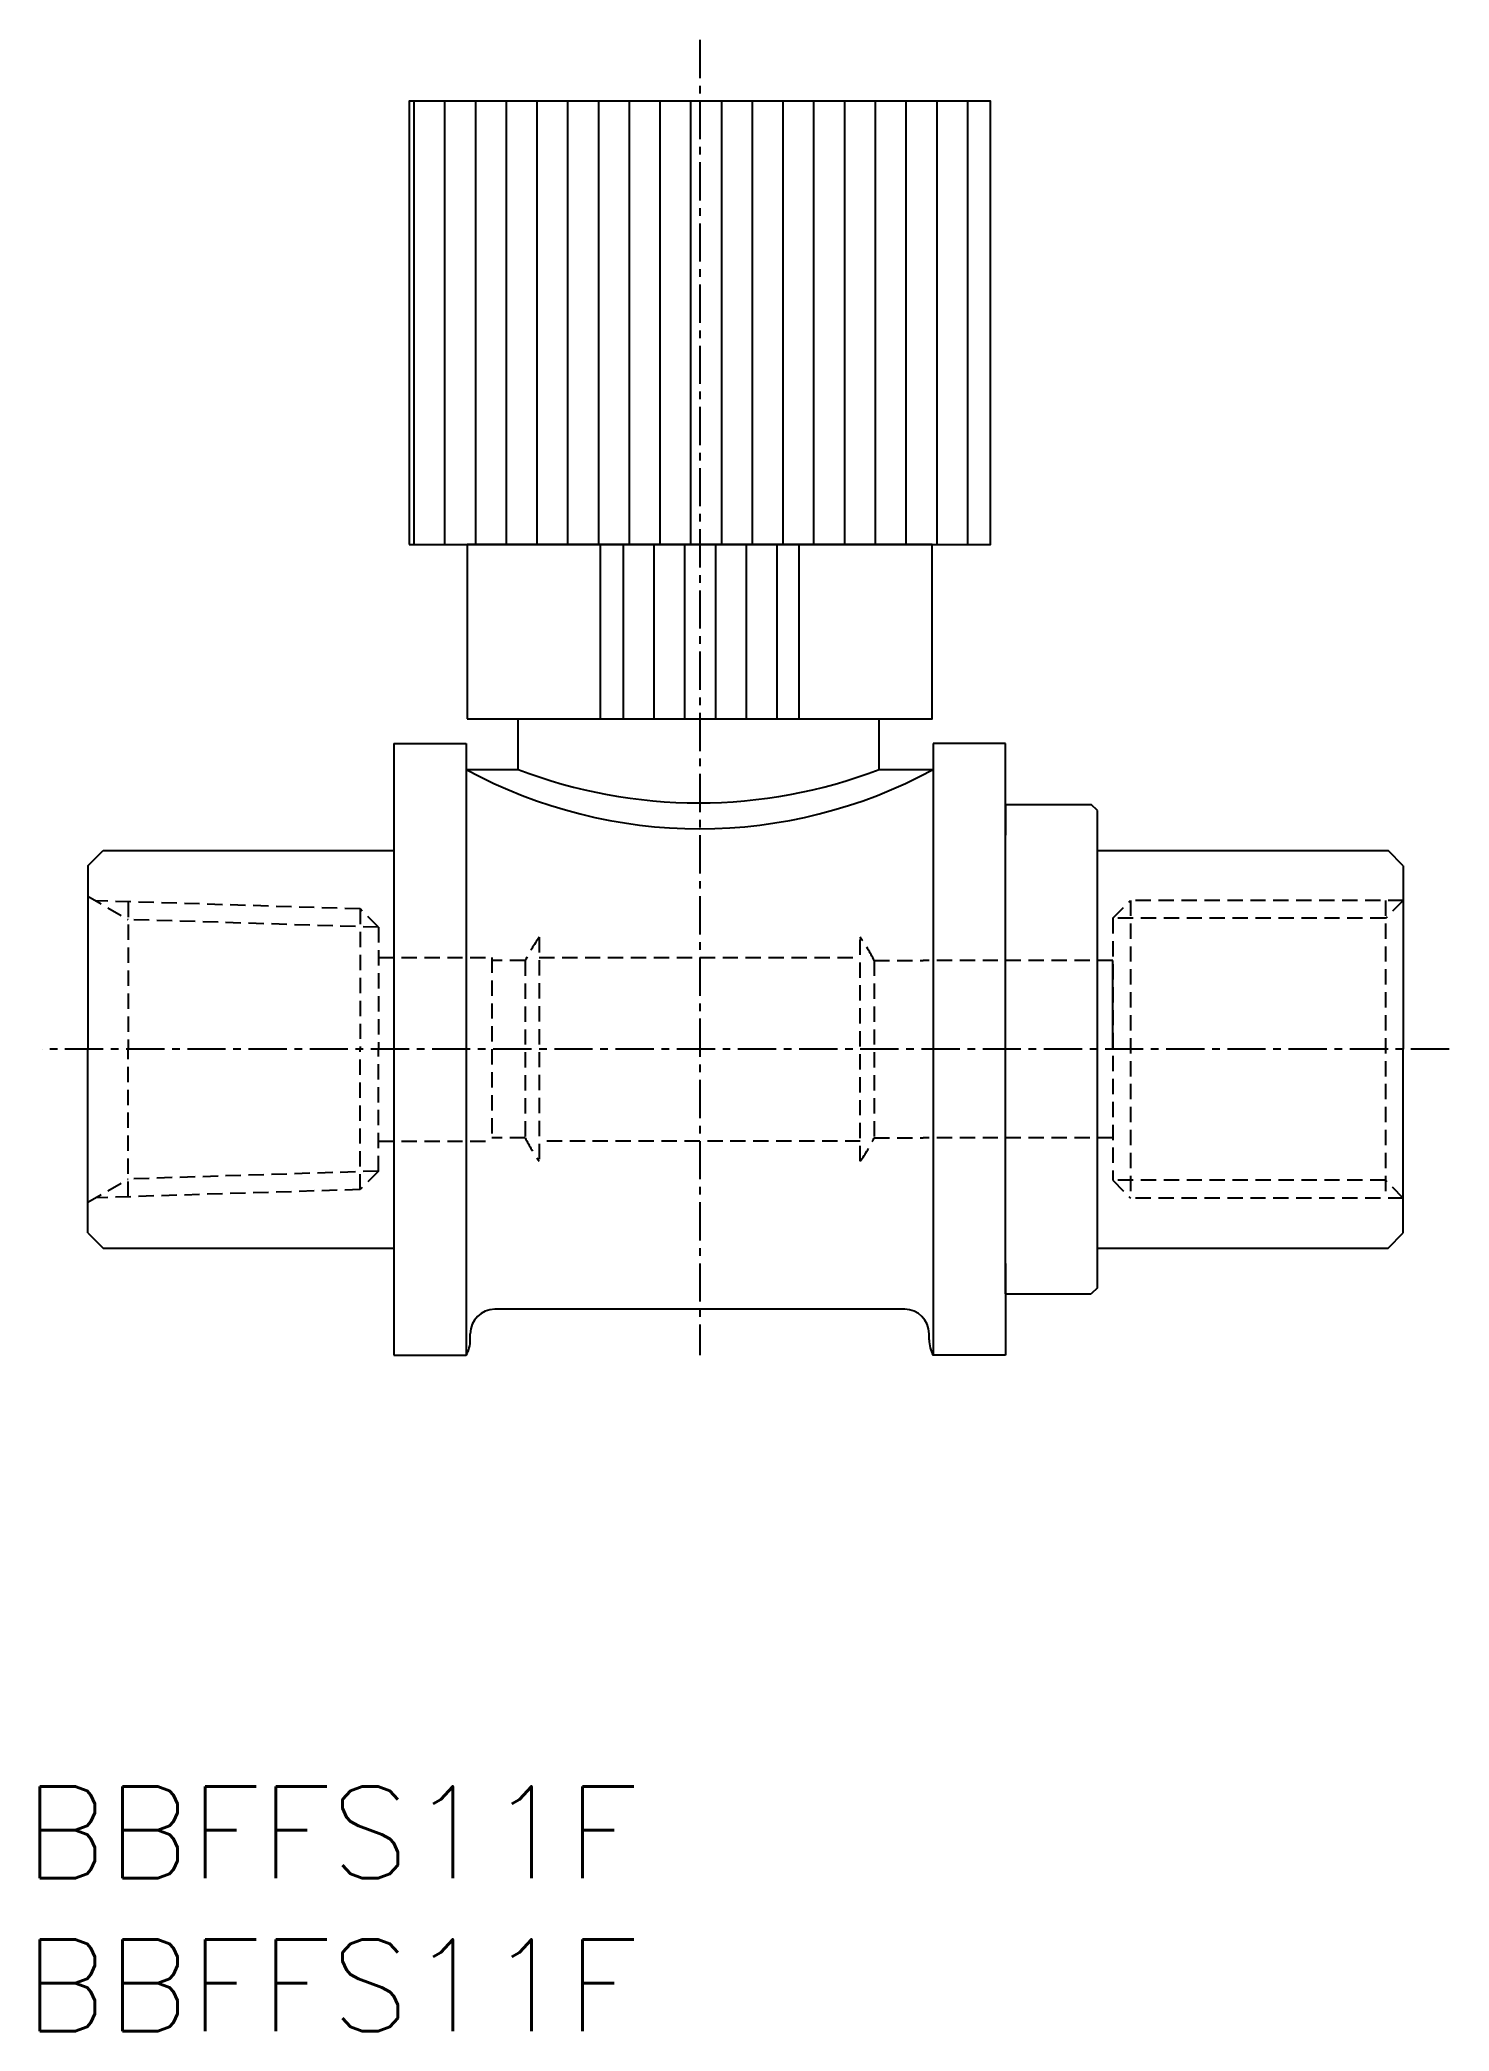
# Model space of a CAD drawing. Extents: x 125.2 to 171.3, y 65.7 to 130.8.
import ezdxf
from ezdxf.enums import TextEntityAlignment as Align

# ---------------------------------------------------------------- set-up
doc = ezdxf.new("R2010")
doc.units = 0
doc.linetypes.add('CENTER', pattern=[2, 1.25, -0.25, 0.25, -0.25])
doc.linetypes.add('DASHED', pattern=[0.75, 0.5, -0.25])
doc.layers.get('0').update_dxf_attribs({"linetype": 'CONTINUOUS'})
doc.layers.add('CENTER', color=1, linetype='CENTER')
doc.styles.get("Standard").update_dxf_attribs({"font": 'txt.shx', "bigfont": 'extfont.shx'})

# ---------------------------------------------------------------- blocks, each defined once
blk = doc.blocks.new('*X1')
at = {"color": 0, "linetype": 'CONTINUOUS'}
for p, q in [((144.323, 108.585), (144.323, 114.285)), ((145.328, 108.585), (145.328, 114.285)), ((146.334, 108.585), (146.334, 114.285)), ((147.339, 108.585), (147.339, 114.285)), ((148.344, 108.585), (148.344, 114.285)), ((149.35, 108.585), (149.35, 114.285))]:
    blk.add_line(p, q, dxfattribs=at)
blk = doc.blocks.new('*X2')
at = {"color": 0, "linetype": 'CONTINUOUS'}
for p, q in [((137.482, 114.285), (137.482, 128.785)), ((138.487, 114.285), (138.487, 128.785)), ((139.493, 114.285), (139.493, 128.785)), ((140.498, 114.285), (140.498, 128.785)), ((141.503, 114.285), (141.503, 128.785)), ((142.509, 114.285), (142.509, 128.785)), ((143.514, 114.285), (143.514, 128.785)), ((144.52, 114.285), (144.52, 128.785)), ((145.525, 114.285), (145.525, 128.785)), ((146.53, 114.285), (146.53, 128.785)), ((147.536, 114.285), (147.536, 128.785)), ((148.541, 114.285), (148.541, 128.785)), ((149.547, 114.285), (149.547, 128.785)), ((150.552, 114.285), (150.552, 128.785)), ((151.558, 114.285), (151.558, 128.785)), ((152.563, 114.285), (152.563, 128.785)), ((153.568, 114.285), (153.568, 128.785)), ((154.574, 114.285), (154.574, 128.785)), ((155.579, 114.285), (155.579, 128.785))]:
    blk.add_line(p, q, dxfattribs=at)

msp = doc.modelspace()

# ---------------------------------------------------------------- linework, layer by layer
at = {"color": 7, "linetype": 'CONTINUOUS'}
for p, q in [((139.89, 108.585), (153.743, 108.585)), ((140.883, 106.932), (140.883, 108.585)), ((152.683, 106.932), (152.683, 108.585)), ((136.817, 107.785), (139.183, 107.785)), ((136.817, 107.785), (136.817, 87.785)), ((139.183, 107.785), (139.183, 87.785)), ((154.45, 107.785), (154.45, 87.785)), ((156.817, 107.785), (154.45, 107.785)), ((156.817, 89.785), (156.817, 107.785)), ((139.183, 106.932), (140.883, 106.932)), ((152.683, 106.932), (154.45, 106.932)), ((156.817, 105.785), (156.817, 104.785)), ((156.817, 105.785), (159.617, 105.785)), ((156.817, 105.785), (156.817, 104.785)), ((159.817, 105.585), (159.617, 105.785)), ((159.817, 89.985), (159.817, 105.585)), ((126.817, 103.785), (127.317, 104.285)), ((127.317, 104.285), (136.817, 104.285)), ((159.817, 104.285), (169.317, 104.285)), ((169.817, 103.785), (169.317, 104.285)), ((126.817, 103.785), (126.817, 97.785)), ((169.817, 103.785), (169.817, 97.785)), ((160.317, 97.785), (160.317, 100.685)), ((126.817, 91.785), (126.817, 97.785)), ((169.817, 91.785), (169.817, 97.785)), ((126.817, 91.785), (127.317, 91.285)), ((127.317, 91.285), (136.817, 91.285)), ((159.817, 91.285), (169.317, 91.285)), ((169.317, 91.285), (169.817, 91.785)), ((156.817, 90.785), (156.817, 87.785)), ((159.817, 89.985), (159.617, 89.785)), ((153.517, 89.285), (140.117, 89.285)), ((156.817, 89.785), (159.617, 89.785)), ((139.317, 88.285), (139.317, 88.485)), ((154.317, 88.285), (154.317, 88.485)), ((136.817, 87.785), (139.183, 87.785)), ((156.817, 87.785), (154.45, 87.785))]:
    msp.add_line(p, q, dxfattribs=at)
at = {"color": 3, "linetype": 'DASHED'}
for p, q in [((126.817, 102.785), (128.129, 102.027)), ((135.717, 102.371), (127.066, 102.641)), ((128.129, 102.608), (128.129, 97.785)), ((135.717, 102.371), (135.717, 97.785)), ((136.317, 101.771), (135.717, 102.371)), ((160.317, 102.068), (160.898, 102.649)), ((160.898, 102.649), (160.898, 92.921)), ((169.817, 102.649), (160.898, 102.649)), ((169.817, 102.649), (169.236, 102.068)), ((169.236, 102.649), (169.236, 92.921)), ((136.317, 101.771), (128.129, 102.027)), ((136.317, 101.771), (136.317, 97.785)), ((160.317, 102.068), (160.317, 93.502)), ((169.236, 102.068), (160.317, 102.068)), ((141.567, 101.445), (141.567, 94.125)), ((152.067, 94.125), (152.067, 101.445)), ((136.317, 100.785), (140.017, 100.785)), ((140.017, 100.785), (140.017, 94.785)), ((141.111, 100.685), (140.017, 100.685)), ((141.111, 100.685), (141.111, 94.885)), ((141.567, 100.785), (152.067, 100.785)), ((152.522, 100.685), (152.522, 94.885)), ((152.522, 100.685), (154.117, 100.685)), ((160.317, 100.685), (154.117, 100.685)), ((128.129, 92.962), (128.129, 97.785)), ((135.717, 93.199), (135.717, 97.785)), ((136.317, 93.799), (136.317, 97.785)), ((136.317, 94.785), (140.017, 94.785)), ((141.111, 94.885), (140.017, 94.885)), ((152.067, 94.785), (141.567, 94.785)), ((152.522, 94.885), (154.117, 94.885)), ((160.317, 94.885), (154.117, 94.885)), ((136.317, 93.799), (128.129, 93.543)), ((136.317, 93.799), (135.717, 93.199)), ((126.817, 92.785), (128.129, 93.543)), ((135.717, 93.199), (127.066, 92.929)), ((160.317, 93.502), (160.898, 92.921)), ((169.236, 93.502), (160.317, 93.502)), ((169.817, 92.921), (169.236, 93.502)), ((169.817, 92.921), (160.898, 92.921))]:
    msp.add_line(p, q, dxfattribs=at)
at = {"color": 7, "linetype": 'CONTINUOUS'}
for points in [[(137.317, 114.285), (156.317, 114.285), (156.317, 128.785), (137.317, 128.785)], [(139.217, 108.585), (154.417, 108.585), (154.417, 114.285), (139.217, 114.285)], [(143.567, 108.585), (150.067, 108.585), (150.067, 114.285), (143.567, 114.285)]]:
    msp.add_lwpolyline(points, close=True, dxfattribs=at)
for centre, radius, start, end in [((146.817, 120.99), 15.997, 241.49584, 298.50416), ((146.783, 122.286), 16.448, 248.97945, 291.02055), ((140.117, 88.485), 0.8, 90, 180), ((153.517, 88.485), 0.8, 0, 90), ((138.317, 88.285), 1, 330, 0), ((155.317, 88.285), 1, 180, 210)]:
    msp.add_arc(centre, radius, start, end, dxfattribs=at)
at = {"color": 3, "linetype": 'DASHED'}
for start, end in [(145.11609, 153.05564), (26.94436, 34.88391), (206.94436, 214.88391), (325.11609, 333.05564)]:
    msp.add_arc((146.817, 97.785), 6.4, start, end, dxfattribs=at)
at = {"layer": 'CENTER', "color": 1, "linetype": 'CENTER'}
for p, q in [((146.817, 130.785), (146.817, 87.785)), ((171.317, 97.785), (125.317, 97.785))]:
    msp.add_line(p, q, dxfattribs=at)

# ---------------------------------------------------------------- block references
at = {"color": 7, "linetype": 'CONTINUOUS'}
for name in ['*X2', '*X1']:
    msp.add_blockref(name, (0, 0), dxfattribs=at)

# ---------------------------------------------------------------- texts
for p in [(124.73, 72.184), (124.73, 67.184)]:
    msp.add_text('BBFFS11F', height=3, dxfattribs=at).set_placement(p, align=Align.MIDDLE_LEFT)

doc.saveas('drawing.dxf')
